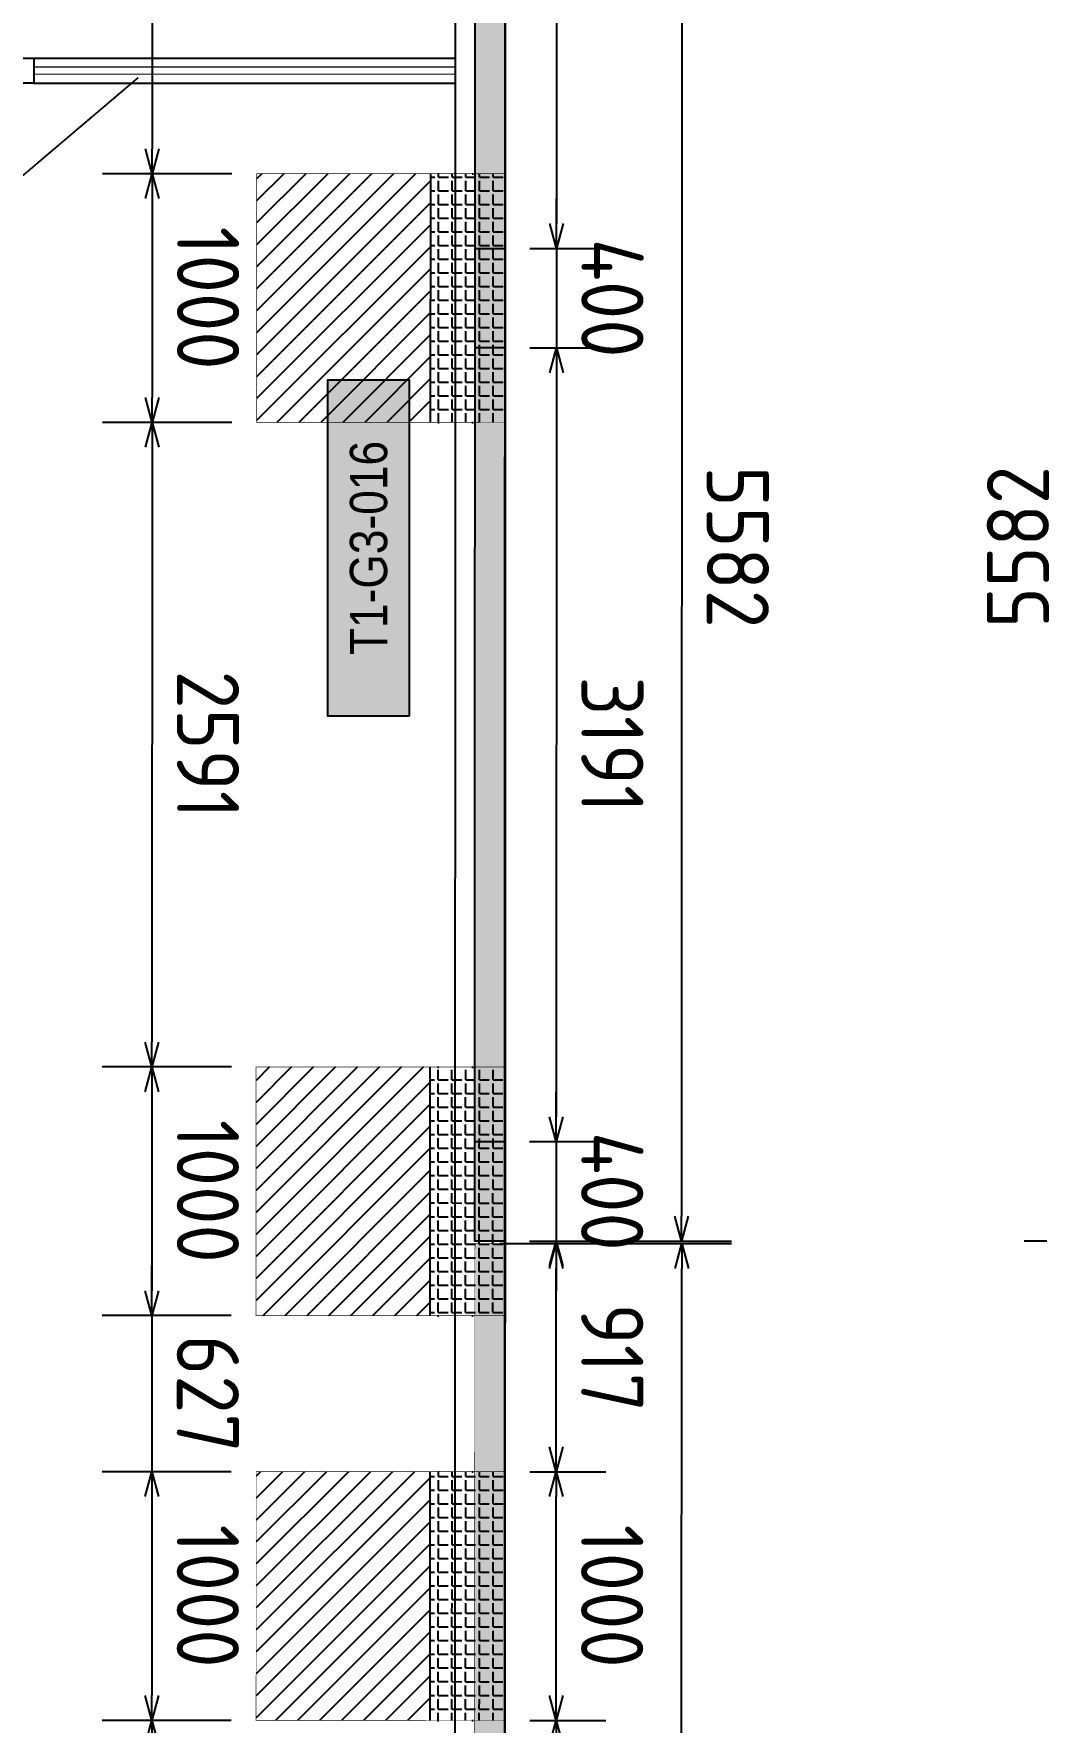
# Model space of a CAD drawing. Header units: centimetres. Extents: x -6122352 to 7132207, y -1694241 to 1947892.
# Drawn here: x 130071 to 134102, y -128561 to -121773 of the extents above; entities that cross this region are included whole.
import ezdxf
from ezdxf.enums import TextEntityAlignment as Align
from ezdxf.xclip import XClip

# ---------------------------------------------------------------- set-up
doc = ezdxf.new("R2010")
doc.units = ezdxf.units.CM
doc.header["$MEASUREMENT"] = 0
doc.header["$XCLIPFRAME"] = 2
doc.header["$PDMODE"] = 66
doc.header["$PDSIZE"] = 100
doc.linetypes.add('DASHED2', pattern=[0.375, 0.25, -0.125])
for name, color, linetype, lineweight, true_color in [('08-Compound Wall-2', 6, 'Continuous', 25, 0xff00ff), ('08-Compound Wall-3', 5, 'Continuous', 25, 0x0000ff), ('23585-XR-AR-DAMAC PLOT LIMITS$0$1-End units', 7, 'Continuous', 5, 0xf8991e), ('23585-XR-AR-DAMAC PLOT LIMITS$0$1-Open Space', 7, 'Continuous', 5, 0x90cf5a)]:
    doc.layers.add(name, color=color, linetype=linetype, lineweight=lineweight, true_color=true_color)
doc.layers.add('23585-XR-AR-END-GROUND FLOOR$0$A-LOVR-PLAN', color=251, linetype='Continuous', lineweight=9)
doc.layers.add('A-ANNO-TEXT', color=3, linetype='Continuous', lineweight=25)
for name, color, linetype in [('@MI-FOOTINGS', 7, 'Continuous'), ('@MI-REF LAYER', 7, 'Continuous'), ('@MI-TYPE-01', 30, 'Continuous'), ('@MI-TYPE-02', 6, 'Continuous'), ('B_TH_6', 7, 'Continuous'), ('PANEL-TAGS', 7, 'Continuous')]:
    doc.layers.add(name, color=color, linetype=linetype)
doc.styles.add('PANELTAG_STYLE', font='arial.ttf')
doc.styles.add('Schueco-BEMSTIL', font='isocpeur.ttf', dxfattribs={"width": 0.9})
doc.styles.get("Standard").update_dxf_attribs({"font": 'arial.ttf'})
doc.dimstyles.new('LEADER', dxfattribs={"dimtxt": 0.18, "dimasz": 0.25, "dimexe": 0.18, "dimexo": 0.0625, "dimgap": 0.09, "dimtad": 0, "dimtih": 1, "dimtoh": 1, "dimdec": 4, "dimzin": 0, "dimdsep": 46, "dimtxsty": 'Standard', "dimblk": 'DOT', "dimcen": 0.09, "dimadec": 0, "dimazin": 0, "dimtfac": 1, "dimtdec": 4, "dimtofl": 0, "dimtmove": 0, "dimatfit": 3, "dimldrblk": 'DOT', "dimfxl": 1, "dimtolj": 1, "dimtzin": 0, "dimarcsym": 0})
doc.dimstyles.new('MI- JWC-TXT-2.5 MM', dxfattribs={"dimscale": 1.5, "dimtxt": 2.5, "dimasz": 1, "dimexe": 2, "dimexo": 1, "dimgap": 1, "dimtad": 1, "dimdec": 0, "dimdsep": 46, "dimtxsty": 'Schueco-BEMSTIL', "dimblk": 'OPEN30', "dimcen": 0, "dimdle": 2, "dimclrd": 140, "dimclre": 8, "dimclrt": 40, "dimadec": 0, "dimazin": 2, "dimtfac": 1, "dimtdec": 0, "dimtix": 1, "dimtmove": 2, "dimatfit": 3, "dimldrblk": 'OPEN', "dimfxl": 2, "dimlwd": -1, "dimlwe": -1, "dimarcsym": 0})

# ---------------------------------------------------------------- blocks, each defined once
blk = doc.blocks.new('23585-XR-AR-BOUNDARY WALLS AND SETBACKS')
at = {"layer": '08-Compound Wall-2'}
for points in [[(496578.3874, 2768904.5398), (496578.5225, 2768904.6873), (496560.8281, 2768920.9017)], [(496578.3874, 2768904.5398), (496560.7667, 2768920.6867), (496554.7214, 2768914.0891), (496550.668, 2768909.6653), (496546.6146, 2768905.2415), (496542.5612, 2768900.8177), (496538.5076, 2768896.3939), (496534.4542, 2768891.9701), (496532.3262, 2768889.6477), (496530.4008, 2768887.5465), (496526.1448, 2768882.9015), (496524.287, 2768880.8739)]]:
    blk.add_lwpolyline(points, dxfattribs=at)
blk = doc.blocks.new('A$C9d9485f6')
at = {"layer": 'A-ANNO-TEXT', "rotation": 312.4881850805905}
blk.add_blockref('23585-XR-AR-BOUNDARY WALLS AND SETBACKS', (-2377088.5348, -1504219.2521), dxfattribs=at)
blk = doc.blocks.new('23585-XR-AR-DAMAC PLOT LIMITS')
at = {"layer": '23585-XR-AR-DAMAC PLOT LIMITS$0$1-End units', "color": 251, "true_color": 0x636466}
blk.add_lwpolyline([(496578.5225, 2768904.6873), (496572.3429, 2768897.9429), (496554.6477, 2768914.1567), (496560.8281, 2768920.9017)], close=True, dxfattribs=at)
at = {"layer": '23585-XR-AR-DAMAC PLOT LIMITS$0$1-Open Space', "color": 251, "true_color": 0x636466}
blk.add_lwpolyline([(496562.8545, 2768923.1131), (496580.5493, 2768906.8991), (496578.5225, 2768904.6873), (496560.8281, 2768920.9017), (496543.1323, 2768937.1145), (496545.1591, 2768939.3265)], close=True, dxfattribs=at)
blk = doc.blocks.new('A$Cf093b529')
at = {"layer": 'A-ANNO-TEXT'}
blk.add_blockref('23585-XR-AR-DAMAC PLOT LIMITS', (-495391.9901, -2768603.4419), dxfattribs=at)
blk = doc.blocks.new('XR-AR-END-SETTING OUT PLAN')
at = {"layer": '08-Compound Wall-3'}
for p, q in [((1900, 10600), (-523.3, 10600)), ((1900, 10500), (-523.3, 10500))]:
    blk.add_line(p, q, dxfattribs=at)
blk.add_lwpolyline([(1950, 10600), (1900, 10600), (1900, 10500), (1950, 10500)], close=True, dxfattribs=at)
at = {"layer": '23585-XR-AR-END-GROUND FLOOR$0$A-LOVR-PLAN'}
blk.add_lwpolyline([(1900, 10600), (1900, 10500)], dxfattribs=at)
blk.add_lwpolyline([(1900, 10535), (1900, 10565), (-523.3, 10565), (-523.3, 10535)], close=True, dxfattribs=at)
blk = doc.blocks.new('END UNIT')
at = {"xscale": 0.001, "yscale": 0.001, "zscale": 0.001}
blk.add_blockref('XR-AR-END-SETTING OUT PLAN', (-9.1502, 0), dxfattribs=at)
blk = doc.blocks.new('TH_6')
at = {"xscale": -1}
blk.add_blockref('END UNIT', (495838.3054, 2769163.9966), dxfattribs=at)
blk = doc.blocks.new('A$Ce2a03a74')
at = {"layer": 'B_TH_6', "xscale": 999.9914829579993, "yscale": 999.9914829579993, "zscale": 999.9914829579993}
blk.add_blockref('TH_6', (-495790404.5, -2769140733.3), dxfattribs=at)
blk = doc.blocks.new('23585-XR-AR-MALDIVE-2$0$TH_6')
at = {"ltscale": 10, "xscale": 0.00100002623446598, "yscale": 0.00100002623446598, "zscale": 0.00100002623446598}
blk.add_blockref('A$Ce2a03a74', (495794.6272, 2769164.3184), dxfattribs=at)
blk = doc.blocks.new('A$C3d83a01e')
at = {"color": 1, "true_color": 0xeb0000, "const_width": 0.008}
blk.add_lwpolyline([(45.1501, 0), (39.1501, 0), (33.1501, 0.0002), (27.1501, 0.0002), (21.1501, 0.0002), (15.1501, 0.0001), (9.1501, 0.0001), (0, 0.0002), (0, 24.0001), (2.8501, 24.0002), (9.1501, 24.0002), (12, 24.0002), (15.1499, 24.0002), (21.1499, 24.0002), (27.1501, 24.0001), (33.1501, 24.0001), (39.1501, 24.0002), (45.1501, 24.0002), (54.2984, 24.0001), (54.2975, 0.0002)], close=True, dxfattribs=at)
blk = doc.blocks.new('_Dot')
at = {"color": 0, "linetype": 'ByBlock', "lineweight": -2}
blk.add_line((-0.5, 0), (-1, 0), dxfattribs=at)
at = {"color": 0, "linetype": 'ByBlock', "const_width": 0.5}
blk.add_lwpolyline([(-0.25, 0, 1), (0.25, 0, 1)], format="xyb", close=True, dxfattribs=at)
blk = doc.blocks.new('A$Ce49f4eae')
at = {"color": 1, "true_color": 0xeb0000, "const_width": 0.008}
blk.add_lwpolyline([(45.1501, 0.5989), (39.1501, 0.5988), (33.1501, 0.5991), (27.1501, 0.5991), (21.1501, 0.599), (15.1501, 0.599), (9.1501, 0.5989), (0, 0.5991), (0, 24.5989), (2.8501, 24.599), (9.1501, 24.5991), (12, 24.599), (15.1499, 24.599), (21.1499, 24.599), (27.1501, 24.5989), (33.1501, 24.599), (39.1501, 24.599), (45.1501, 24.599), (54.2985, 24.599), (54.2975, 0.599)], close=True, dxfattribs=at)
blk = doc.blocks.new('_Open30')
at = {"color": 0, "linetype": 'ByBlock', "lineweight": -2}
for p, q in [((-1, 0.268), (0, 0)), ((0, 0), (-1, -0.268)), ((0, 0), (-1, 0))]:
    blk.add_line(p, q, dxfattribs=at)
blk = doc.blocks.new('*D1279')
at = {"color": 8, "transparency": 16777216}
for p, q in [((-106.8, -36571.5), (-919.3, -36571.5)), ((-107.8, -42153.3), (-919.3, -42153.3))]:
    blk.add_line(p, q, dxfattribs=at)
at = {"color": 140, "transparency": 16777216}
blk.add_line((-719.3, -42053.3), (-719.3, -36671.5), dxfattribs=at)
at = {"layer": 'Defpoints', "color": 0, "transparency": 16777216}
for p in [(-719.3, -36571.5), (-6.8, -36571.5), (-7.8, -42153.3)]:
    blk.add_point(p, dxfattribs=at)
at = {"color": 140, "transparency": 16777216, "xscale": 100, "yscale": 100, "zscale": 100}
for p, rotation in [((-719.3, -36571.5), 90), ((-719.3, -42153.3), 270)]:
    blk.add_blockref('_Open30', p, dxfattribs=dict(at, rotation=rotation))
at = {"color": 40, "transparency": 16777216, "insert": (-944.3, -39362.4), "char_height": 250, "attachment_point": 5, "rotation": 90, "style": 'Schueco-BEMSTIL'}
blk.add_mtext('5582', dxfattribs=at)
blk = doc.blocks.new('_Open')
at = {"color": 0, "linetype": 'ByBlock', "lineweight": -2}
for p, q in [((-1, 0.2), (0, 0)), ((-1, -0.2), (0, 0)), ((0, 0), (-1, 0))]:
    blk.add_line(p, q, dxfattribs=at)
blk = doc.blocks.new('T1-FOOTING')
at = {"transparency": 33554679}
h = blk.add_hatch(dxfattribs=at)
h.set_pattern_fill('ANGLE', color=256, scale=500)
h.set_pattern_definition([(0, (0, 0), (0, 137.5), [100, -37.5]), (90, (0, 0), (-137.5, 8e-15), [100, -37.5])])
h.paths.add_polyline_path([(-500, -300), (500, -300), (500, 0), (-500, 0)])
h.paths.add_polyline_path([(-499.75, -299.75), (499.75, -299.75), (499.75, -0.25), (-499.75, -0.25)], flags=16)
h = blk.add_hatch(dxfattribs=at)
h.set_pattern_fill('ANGLE', color=8, scale=200)
h.set_pattern_definition([(0, (0, 0), (0, 55), [40, -15]), (90, (0, 0), (-55, 3e-15), [40, -15])])
h.paths.add_polyline_path([(500, -300), (500, 0), (-500, 0), (-500, -300)])
h = blk.add_hatch(dxfattribs=at)
h.set_pattern_fill('ANSI31', color=8, scale=500)
h.paths.add_polyline_path([(500, -1000), (500, -300), (-500, -300), (-500, -1000)])
at = {"layer": '@MI-TYPE-01', "color": 240, "linetype": 'DASHED2', "true_color": 0xed1f24}
blk.add_line((-500, -300), (500, -300), dxfattribs=at)
at = {"layer": '@MI-TYPE-01', "color": 240, "true_color": 0xed1f24, "const_width": 2.5}
blk.add_lwpolyline([(-500, 0), (500, 0), (500, -1000), (-500, -1000)], close=True, dxfattribs=at)
blk = doc.blocks.new('*D1317')
at = {"layer": '@MI-TYPE-02', "color": 8, "transparency": 16777216}
for p, q in [((382582.8, -191426.2), (383394.5, -191426.1)), ((382583.8, -197261.2), (383395.5, -197261.1))]:
    blk.add_line(p, q, dxfattribs=at)
at = {"layer": '@MI-TYPE-02', "color": 140, "transparency": 16777216}
blk.add_line((383195.5, -197161.1), (383194.5, -191526.1), dxfattribs=at)
at = {"layer": 'Defpoints', "color": 0, "transparency": 16777216}
for p in [(382482.8, -191426.2), (383194.5, -191426.1), (382483.8, -197261.2)]:
    blk.add_point(p, dxfattribs=at)
at = {"layer": '@MI-TYPE-02', "color": 140, "transparency": 16777216, "xscale": 100, "yscale": 100, "zscale": 100}
for p, rotation in [((383194.5, -191426.1), 90.01026582106833), ((383195.5, -197261.1), 270.0102658210683)]:
    blk.add_blockref('_Open30', p, dxfattribs=dict(at, rotation=rotation))
at = {"layer": '@MI-TYPE-02', "color": 40, "transparency": 16777216, "insert": (383420, -194343.6), "char_height": 250, "attachment_point": 5, "rotation": 270.01027, "style": 'Schueco-BEMSTIL'}
blk.add_mtext('5835', dxfattribs=at)
blk = doc.blocks.new('*D1320')
at = {"layer": '@MI-TYPE-02', "color": 8, "transparency": 16777216}
for p, q in [((382584, -193343.7), (382890.5, -193343.6)), ((382583.4, -195343.7), (382890.9, -195343.6))]:
    blk.add_line(p, q, dxfattribs=at)
at = {"layer": '@MI-TYPE-02', "color": 140, "transparency": 16777216}
blk.add_line((382690.9, -195243.7), (382690.5, -193443.7), dxfattribs=at)
at = {"layer": 'Defpoints', "color": 0, "transparency": 16777216}
for p in [(382484, -193343.7), (382690.5, -193343.7), (382483.4, -195343.7)]:
    blk.add_point(p, dxfattribs=at)
at = {"layer": '@MI-TYPE-02', "color": 140, "transparency": 16777216, "xscale": 100, "yscale": 100, "zscale": 100}
for p, rotation in [((382690.5, -193343.7), 90.01026582106833), ((382690.9, -195343.7), 270.0102658210683)]:
    blk.add_blockref('_Open30', p, dxfattribs=dict(at, rotation=rotation))
at = {"layer": '@MI-TYPE-02', "color": 40, "transparency": 16777216, "insert": (382915.7, -194343.6), "char_height": 250, "attachment_point": 5, "rotation": 270.01027, "style": 'Schueco-BEMSTIL'}
blk.add_mtext('2000', dxfattribs=at)
blk = doc.blocks.new('*D1321')
at = {"layer": '@MI-TYPE-02', "color": 8, "transparency": 16777216}
for p, q in [((382583.8, -192343.7), (382890.3, -192343.6)), ((382584, -193343.7), (382890.5, -193343.6))]:
    blk.add_line(p, q, dxfattribs=at)
at = {"layer": '@MI-TYPE-02', "color": 140, "transparency": 16777216}
blk.add_line((382690.5, -193243.7), (382690.4, -192443.7), dxfattribs=at)
at = {"layer": 'Defpoints', "color": 0, "transparency": 16777216}
for p in [(382483.8, -192343.7), (382690.3, -192343.7), (382484, -193343.7)]:
    blk.add_point(p, dxfattribs=at)
at = {"layer": '@MI-TYPE-02', "color": 140, "transparency": 16777216, "xscale": 100, "yscale": 100, "zscale": 100}
for p, rotation in [((382690.3, -192343.7), 90.01026582106833), ((382690.5, -193343.7), 270.0102658210683)]:
    blk.add_blockref('_Open30', p, dxfattribs=dict(at, rotation=rotation))
at = {"layer": '@MI-TYPE-02', "color": 40, "transparency": 16777216, "insert": (382915.4, -192843.6), "char_height": 250, "attachment_point": 5, "rotation": 270.01027, "style": 'Schueco-BEMSTIL'}
blk.add_mtext('1000', dxfattribs=at)
blk = doc.blocks.new('*D1322')
at = {"layer": '@MI-TYPE-02', "color": 8, "transparency": 16777216}
for p, q in [((382462.8, -191426.2), (382890.2, -191426.2)), ((382583.8, -192343.7), (382890.3, -192343.6))]:
    blk.add_line(p, q, dxfattribs=at)
at = {"layer": '@MI-TYPE-02', "color": 140, "transparency": 16777216}
blk.add_line((382690.3, -192243.7), (382690.2, -191526.2), dxfattribs=at)
at = {"layer": 'Defpoints', "color": 0, "transparency": 16777216}
for p in [(382362.8, -191426.3), (382690.2, -191426.2), (382483.8, -192343.7)]:
    blk.add_point(p, dxfattribs=at)
at = {"layer": '@MI-TYPE-02', "color": 140, "transparency": 16777216, "xscale": 100, "yscale": 100, "zscale": 100}
for p, rotation in [((382690.2, -191426.2), 90.01026582106833), ((382690.3, -192343.7), 270.0102658210683)]:
    blk.add_blockref('_Open30', p, dxfattribs=dict(at, rotation=rotation))
at = {"layer": '@MI-TYPE-02', "color": 40, "transparency": 16777216, "insert": (382915.3, -191884.9), "char_height": 250, "attachment_point": 5, "rotation": 270.01027, "style": 'Schueco-BEMSTIL'}
blk.add_mtext('917', dxfattribs=at)
blk = doc.blocks.new('RCC COPING')
at = {"layer": '@MI-TYPE-01', "transparency": 33554679}
h = blk.add_hatch(color=8, dxfattribs=at)
h.dxf.hatch_style = 1
h.paths.add_polyline_path([(60, 200), (-60, 200), (-60, -200), (60, -200)])
at = {"layer": '@MI-TYPE-01', "color": 30}
blk.add_lwpolyline([(-60, 200), (60, 200), (60, -200), (-60, -200)], close=True, dxfattribs=at)
blk = doc.blocks.new('31309MM')
at = {"layer": '@MI-TYPE-01', "transparency": 33554679}
h = blk.add_hatch(color=30, dxfattribs=at)
h.dxf.hatch_style = 1
h.paths.add_polyline_path([(0, 120), (5581.9, 120), (5581.9, 0), (0, 0)])
h.paths.add_polyline_path([(5591.9, 0), (12764, 0), (12764, 120), (5591.9, 120)])
h.paths.add_polyline_path([(12774, 120), (18355.6, 120), (18355.6, -0.2), (12774, -0.2)])
h.paths.add_polyline_path([(18365.7, -0.2), (23537.4, -0.2), (23537.4, 120), (18365.7, 120)])
h.paths.add_polyline_path([(23547.4, 120), (30719.5, 120), (30719.5, 0), (23547.4, 0)])
h.paths.add_polyline_path([(30729.5, 0), (36309.3, 0), (36309.3, 120), (30729.5, 120)])
at = {"layer": '@MI-TYPE-01', "color": 30}
blk.add_lwpolyline([(0, 120), (5581.9, 120), (5581.9, 0), (0, 0)], close=True, dxfattribs=at)
at = {"layer": '@MI-TYPE-01', "color": 240, "true_color": 0xed1f24, "rotation": 89.95700707059105}
for p in [(200, 60), (3791.3, 60)]:
    blk.add_blockref('RCC COPING', p, dxfattribs=at)
blk = doc.blocks.new('A$Ceca04276')
at = {"layer": '@MI-TYPE-01', "color": 30, "rotation": 89.98971944707202}
blk.add_blockref('31309MM', (0.5, 9.9), dxfattribs=at)
blk = doc.blocks.new('*D1388')
at = {"layer": '@MI-TYPE-02', "color": 8, "transparency": 16777216}
for p, q in [((98.1, 11426.8), (909.6, 11427)), ((99.1, 5845), (910.6, 5845.1))]:
    blk.add_line(p, q, dxfattribs=at)
at = {"layer": '@MI-TYPE-02', "color": 140, "transparency": 16777216}
blk.add_line((709.6, 11326.9), (710.6, 5945.1), dxfattribs=at)
at = {"layer": 'Defpoints', "color": 0, "transparency": 16777216}
for p in [(-1.9, 11426.8), (-0.9, 5844.9), (710.6, 5845.1)]:
    blk.add_point(p, dxfattribs=at)
at = {"layer": '@MI-TYPE-02', "color": 140, "transparency": 16777216, "xscale": 100, "yscale": 100, "zscale": 100}
for p, rotation in [((709.6, 11426.9), 90.01026582106833), ((710.6, 5845.1), 270.0102658210683)]:
    blk.add_blockref('_Open30', p, dxfattribs=dict(at, rotation=rotation))
at = {"layer": '@MI-TYPE-02', "color": 40, "transparency": 16777216, "insert": (935.1, 8636), "char_height": 250, "attachment_point": 5, "rotation": 270.01027, "style": 'Schueco-BEMSTIL'}
blk.add_mtext('5582', dxfattribs=at)
blk = doc.blocks.new('*D1398')
at = {"layer": '@MI-TYPE-02', "color": 8, "transparency": 16777216}
for p, q in [((-23.1, 18608.9), (404, 18609)), ((98.4, 9836.2), (405.6, 9836.2))]:
    blk.add_line(p, q, dxfattribs=at)
at = {"layer": '@MI-TYPE-02', "color": 140, "transparency": 16777216}
blk.add_line((204, 18509), (205.5, 9936.2), dxfattribs=at)
at = {"layer": 'Defpoints', "color": 0, "transparency": 16777216}
for p in [(-123.1, 18608.9), (-1.6, 9836.2), (205.6, 9836.2)]:
    blk.add_point(p, dxfattribs=at)
at = {"layer": '@MI-TYPE-02', "color": 140, "transparency": 16777216, "xscale": 100, "yscale": 100, "zscale": 100}
for p, rotation in [((204, 18609), 90.01026582106833), ((205.6, 9836.2), 270.0102658210683)]:
    blk.add_blockref('_Open30', p, dxfattribs=dict(at, rotation=rotation))
at = {"layer": '@MI-TYPE-02', "color": 40, "transparency": 16777216, "insert": (429.8, 14222.6), "char_height": 250, "attachment_point": 5, "rotation": 270.01027, "style": 'Schueco-BEMSTIL'}
blk.add_mtext('8773', dxfattribs=at)
blk = doc.blocks.new('*D1399')
at = {"layer": '@MI-TYPE-02', "color": 140, "transparency": 16777216}
for p, q in [((205.5, 9936.2), (205.5, 10036.2)), ((205.6, 9836.2), (205.6, 9436.2)), ((205.7, 9336.2), (205.7, 9236.2))]:
    blk.add_line(p, q, dxfattribs=at)
at = {"layer": '@MI-TYPE-02', "color": 8, "transparency": 16777216}
for p, q in [((98.4, 9836.2), (405.6, 9836.2)), ((98.3, 9436.2), (405.6, 9436.2))]:
    blk.add_line(p, q, dxfattribs=at)
at = {"layer": 'Defpoints', "color": 0, "transparency": 16777216}
for p in [(-1.6, 9836.2), (-1.7, 9436.2), (205.6, 9436.2)]:
    blk.add_point(p, dxfattribs=at)
at = {"layer": '@MI-TYPE-02', "color": 140, "transparency": 16777216, "xscale": 100, "yscale": 100, "zscale": 100}
for p, rotation in [((205.6, 9836.2), 270.0102658210683), ((205.6, 9436.2), 90.01026582106833)]:
    blk.add_blockref('_Open30', p, dxfattribs=dict(at, rotation=rotation))
at = {"layer": '@MI-TYPE-02', "color": 40, "transparency": 16777216, "insert": (430.6, 9636.2), "char_height": 250, "attachment_point": 5, "rotation": 270.01027, "style": 'Schueco-BEMSTIL'}
blk.add_mtext('400', dxfattribs=at)
blk = doc.blocks.new('*D1400')
at = {"layer": '@MI-TYPE-02', "color": 8, "transparency": 16777216}
for p, q in [((98.3, 9436.2), (405.6, 9436.2)), ((99.2, 6245), (406.2, 6245))]:
    blk.add_line(p, q, dxfattribs=at)
at = {"layer": '@MI-TYPE-02', "color": 140, "transparency": 16777216}
blk.add_line((205.7, 9336.2), (206.2, 6345), dxfattribs=at)
at = {"layer": 'Defpoints', "color": 0, "transparency": 16777216}
for p in [(-1.7, 9436.2), (-0.8, 6244.9), (206.2, 6245)]:
    blk.add_point(p, dxfattribs=at)
at = {"layer": '@MI-TYPE-02', "color": 140, "transparency": 16777216, "xscale": 100, "yscale": 100, "zscale": 100}
for p, rotation in [((205.6, 9436.2), 90.01026582106833), ((206.2, 6245), 270.0102658210683)]:
    blk.add_blockref('_Open30', p, dxfattribs=dict(at, rotation=rotation))
at = {"layer": '@MI-TYPE-02', "color": 40, "transparency": 16777216, "insert": (430.9, 7840.6), "char_height": 250, "attachment_point": 5, "rotation": 270.01027, "style": 'Schueco-BEMSTIL'}
blk.add_mtext('3191', dxfattribs=at)
blk = doc.blocks.new('*D1401')
at = {"layer": '@MI-TYPE-02', "color": 140, "transparency": 16777216}
for p, q in [((206.2, 6345), (206.2, 6445)), ((206.2, 6245), (206.3, 5845)), ((206.3, 5745), (206.3, 5645))]:
    blk.add_line(p, q, dxfattribs=at)
at = {"layer": '@MI-TYPE-02', "color": 8, "transparency": 16777216}
for p, q in [((99.2, 6245), (406.2, 6245)), ((99.1, 5845), (406.3, 5845))]:
    blk.add_line(p, q, dxfattribs=at)
at = {"layer": 'Defpoints', "color": 0, "transparency": 16777216}
for p in [(-0.8, 6244.9), (-0.9, 5844.9), (206.3, 5845)]:
    blk.add_point(p, dxfattribs=at)
at = {"layer": '@MI-TYPE-02', "color": 140, "transparency": 16777216, "xscale": 100, "yscale": 100, "zscale": 100}
for p, rotation in [((206.2, 6245), 270.0102658210683), ((206.3, 5845), 90.01026582106833)]:
    blk.add_blockref('_Open30', p, dxfattribs=dict(at, rotation=rotation))
at = {"layer": '@MI-TYPE-02', "color": 40, "transparency": 16777216, "insert": (431.2, 6045), "char_height": 250, "attachment_point": 5, "rotation": 270.01027, "style": 'Schueco-BEMSTIL'}
blk.add_mtext('400', dxfattribs=at)
blk = doc.blocks.new('*D1424')
at = {"layer": '@MI-TYPE-02', "color": 8, "transparency": 16777216}
for p, q in [((-1102.1, 12727.1), (-1620.9, 12727)), ((-1100.3, 10136), (-1620.5, 10135.9))]:
    blk.add_line(p, q, dxfattribs=at)
at = {"layer": '@MI-TYPE-02', "color": 140, "transparency": 16777216}
blk.add_line((-1420.9, 12627), (-1420.5, 10235.9), dxfattribs=at)
at = {"layer": 'Defpoints', "color": 0, "transparency": 16777216}
for p in [(-1002.1, 12727.1), (-1420.5, 10135.9), (-1000.3, 10136)]:
    blk.add_point(p, dxfattribs=at)
at = {"layer": '@MI-TYPE-02', "color": 140, "transparency": 16777216, "xscale": 100, "yscale": 100, "zscale": 100}
for p, rotation in [((-1420.9, 12727), 90.01026582106819), ((-1420.5, 10135.9), 270.0102658210682)]:
    blk.add_blockref('_Open30', p, dxfattribs=dict(at, rotation=rotation))
at = {"layer": '@MI-TYPE-02', "color": 40, "transparency": 16777216, "insert": (-1195.7, 11431.5), "char_height": 250, "attachment_point": 5, "rotation": 270.01027, "style": 'Schueco-BEMSTIL'}
blk.add_mtext('2591', dxfattribs=at)
blk = doc.blocks.new('*D1425')
at = {"layer": '@MI-TYPE-02', "color": 8, "transparency": 16777216}
for p, q in [((-1100.3, 10136), (-1620.5, 10135.9)), ((-1100.2, 9136), (-1620.3, 9135.9))]:
    blk.add_line(p, q, dxfattribs=at)
at = {"layer": '@MI-TYPE-02', "color": 140, "transparency": 16777216}
blk.add_line((-1420.5, 10035.9), (-1420.3, 9235.9), dxfattribs=at)
at = {"layer": 'Defpoints', "color": 0, "transparency": 16777216}
for p in [(-1000.3, 10136), (-1420.3, 9135.9), (-1000.2, 9136)]:
    blk.add_point(p, dxfattribs=at)
at = {"layer": '@MI-TYPE-02', "color": 140, "transparency": 16777216, "xscale": 100, "yscale": 100, "zscale": 100}
for p, rotation in [((-1420.5, 10135.9), 90.01026582106819), ((-1420.3, 9135.9), 270.0102658210682)]:
    blk.add_blockref('_Open30', p, dxfattribs=dict(at, rotation=rotation))
at = {"layer": '@MI-TYPE-02', "color": 40, "transparency": 16777216, "insert": (-1195.4, 9636), "char_height": 250, "attachment_point": 5, "rotation": 270.01027, "style": 'Schueco-BEMSTIL'}
blk.add_mtext('1000', dxfattribs=at)
blk = doc.blocks.new('*D1426')
at = {"layer": '@MI-TYPE-02', "color": 8, "transparency": 16777216}
for p, q in [((-1100.2, 9136), (-1620.3, 9135.9)), ((-1099.7, 6544.8), (-1619.8, 6544.7))]:
    blk.add_line(p, q, dxfattribs=at)
at = {"layer": '@MI-TYPE-02', "color": 140, "transparency": 16777216}
blk.add_line((-1420.3, 9035.9), (-1419.8, 6644.7), dxfattribs=at)
at = {"layer": 'Defpoints', "color": 0, "transparency": 16777216}
for p in [(-1000.2, 9136), (-1419.8, 6544.7), (-999.7, 6544.8)]:
    blk.add_point(p, dxfattribs=at)
at = {"layer": '@MI-TYPE-02', "color": 140, "transparency": 16777216, "xscale": 100, "yscale": 100, "zscale": 100}
for p, rotation in [((-1420.3, 9135.9), 90.01026582106819), ((-1419.8, 6544.7), 270.0102658210682)]:
    blk.add_blockref('_Open30', p, dxfattribs=dict(at, rotation=rotation))
at = {"layer": '@MI-TYPE-02', "color": 40, "transparency": 16777216, "insert": (-1195.1, 7840.3), "char_height": 250, "attachment_point": 5, "rotation": 270.01027, "style": 'Schueco-BEMSTIL'}
blk.add_mtext('2591', dxfattribs=at)
blk = doc.blocks.new('*D1427')
at = {"layer": '@MI-TYPE-02', "color": 8, "transparency": 16777216}
for p, q in [((-1099.7, 6544.8), (-1619.8, 6544.7)), ((-1100.8, 5544.8), (-1619.6, 5544.7))]:
    blk.add_line(p, q, dxfattribs=at)
at = {"layer": '@MI-TYPE-02', "color": 140, "transparency": 16777216}
blk.add_line((-1419.8, 6444.7), (-1419.7, 5644.7), dxfattribs=at)
at = {"layer": 'Defpoints', "color": 0, "transparency": 16777216}
for p in [(-999.7, 6544.8), (-1419.6, 5544.7), (-1000.8, 5544.8)]:
    blk.add_point(p, dxfattribs=at)
at = {"layer": '@MI-TYPE-02', "color": 140, "transparency": 16777216, "xscale": 100, "yscale": 100, "zscale": 100}
for p, rotation in [((-1419.8, 6544.7), 90.01026582106819), ((-1419.6, 5544.7), 270.0102658210682)]:
    blk.add_blockref('_Open30', p, dxfattribs=dict(at, rotation=rotation))
at = {"layer": '@MI-TYPE-02', "color": 40, "transparency": 16777216, "insert": (-1194.7, 6044.7), "char_height": 250, "attachment_point": 5, "rotation": 270.01027, "style": 'Schueco-BEMSTIL'}
blk.add_mtext('1000', dxfattribs=at)
blk = doc.blocks.new('*D1428')
at = {"layer": '@MI-TYPE-02', "color": 140, "transparency": 16777216}
for p, q in [((-1419.7, 5644.7), (-1419.7, 5744.7)), ((-1419.6, 5544.7), (-1419.5, 4917.3)), ((-1419.5, 4817.3), (-1419.5, 4717.3))]:
    blk.add_line(p, q, dxfattribs=at)
at = {"layer": '@MI-TYPE-02', "color": 8, "transparency": 16777216}
for p, q in [((-1100.8, 5544.8), (-1619.6, 5544.7)), ((-1100, 4917.3), (-1619.5, 4917.2))]:
    blk.add_line(p, q, dxfattribs=at)
at = {"layer": 'Defpoints', "color": 0, "transparency": 16777216}
for p in [(-1000.8, 5544.8), (-1419.5, 4917.3), (-1000, 4917.4)]:
    blk.add_point(p, dxfattribs=at)
at = {"layer": '@MI-TYPE-02', "color": 140, "transparency": 16777216, "xscale": 100, "yscale": 100, "zscale": 100}
for p, rotation in [((-1419.6, 5544.7), 270.0102658210682), ((-1419.5, 4917.3), 90.01026582106819)]:
    blk.add_blockref('_Open30', p, dxfattribs=dict(at, rotation=rotation))
at = {"layer": '@MI-TYPE-02', "color": 40, "transparency": 16777216, "insert": (-1194.6, 5231), "char_height": 250, "attachment_point": 5, "rotation": 270.01027, "style": 'Schueco-BEMSTIL'}
blk.add_mtext('627', dxfattribs=at)
blk = doc.blocks.new('*D1429')
at = {"layer": '@MI-TYPE-02', "color": 8, "transparency": 16777216}
for p, q in [((-1100, 4917.3), (-1619.5, 4917.2)), ((-1099.8, 3917.3), (-1619.4, 3917.2))]:
    blk.add_line(p, q, dxfattribs=at)
at = {"layer": '@MI-TYPE-02', "color": 140, "transparency": 16777216}
blk.add_line((-1419.5, 4817.3), (-1419.4, 4017.3), dxfattribs=at)
at = {"layer": 'Defpoints', "color": 0, "transparency": 16777216}
for p in [(-1000, 4917.4), (-1419.4, 3917.3), (-999.8, 3917.4)]:
    blk.add_point(p, dxfattribs=at)
at = {"layer": '@MI-TYPE-02', "color": 140, "transparency": 16777216, "xscale": 100, "yscale": 100, "zscale": 100}
for p, rotation in [((-1419.5, 4917.3), 90.01026582106819), ((-1419.4, 3917.3), 270.0102658210682)]:
    blk.add_blockref('_Open30', p, dxfattribs=dict(at, rotation=rotation))
at = {"layer": '@MI-TYPE-02', "color": 40, "transparency": 16777216, "insert": (-1194.4, 4417.3), "char_height": 250, "attachment_point": 5, "rotation": 270.01027, "style": 'Schueco-BEMSTIL'}
blk.add_mtext('1000', dxfattribs=at)
blk = doc.blocks.new('*D1430')
at = {"layer": '@MI-TYPE-02', "color": 8, "transparency": 16777216}
for p, q in [((-1099.8, 3917.3), (-1619.4, 3917.2)), ((-1099.5, 1917.3), (-1619, 1917.2))]:
    blk.add_line(p, q, dxfattribs=at)
at = {"layer": '@MI-TYPE-02', "color": 140, "transparency": 16777216}
blk.add_line((-1419.3, 3817.3), (-1419, 2017.3), dxfattribs=at)
at = {"layer": 'Defpoints', "color": 0, "transparency": 16777216}
for p in [(-999.8, 3917.4), (-1419, 1917.3), (-999.5, 1917.4)]:
    blk.add_point(p, dxfattribs=at)
at = {"layer": '@MI-TYPE-02', "color": 140, "transparency": 16777216, "xscale": 100, "yscale": 100, "zscale": 100}
for p, rotation in [((-1419.4, 3917.3), 90.01026582106819), ((-1419, 1917.3), 270.0102658210682)]:
    blk.add_blockref('_Open30', p, dxfattribs=dict(at, rotation=rotation))
at = {"layer": '@MI-TYPE-02', "color": 40, "transparency": 16777216, "insert": (-1194.2, 2917.3), "char_height": 250, "attachment_point": 5, "rotation": 270.01027, "style": 'Schueco-BEMSTIL'}
blk.add_mtext('2000', dxfattribs=at)
blk = doc.blocks.new('PANELTAG')
at = {"layer": 'PANEL-TAGS', "color": 1}
blk.add_lwpolyline([(-13.5, -3.3), (13.5, -3.3), (13.5, 3.3), (-13.5, 3.3)], close=True, dxfattribs=at)
at = {"layer": 'PANEL-TAGS', "color": 40, "true_color": 0xffd700}
blk.add_solid([(-13.5, -3.3), (13.5, -3.3), (-13.5, 3.3), (13.5, 3.3)], dxfattribs=at)
at = {"layer": 'PANEL-TAGS', "color": 5, "style": 'PANELTAG_STYLE', "width": 0.85}
blk.add_attdef('TAGNO', text='', height=3, dxfattribs=at).set_placement((0, 0), align=Align.MIDDLE)
blk = doc.blocks.new('T1-PARTITION PLAN')
dim = blk.add_linear_dim(base=(-719.3, -36571.5), p1=(-7.8, -42153.3), p2=(-6.8, -36571.5), angle=90, dimstyle='MI- JWC-TXT-2.5 MM')
dim.commit()
dim.dimension.update_dxf_attribs({"geometry": '*D1279', "text_midpoint": (-944.3, -39362.4)})
blk = doc.blocks.new('T1-PARTITON 2')
at = {"layer": '@MI-TYPE-02'}
h = blk.add_hatch(color=256, dxfattribs=at)
h.dxf.hatch_style = 1
h.paths.add_polyline_path([(-1, 5835), (0, 0), (-120, 0), (-121, 5835)])
at = {"layer": '@MI-TYPE-02', "const_width": 2.5}
blk.add_lwpolyline([(-1, 5835), (0, 0), (-120, 0), (-121, 5835)], close=True, dxfattribs=at)
at = {"layer": '@MI-FOOTINGS', "color": 240, "true_color": 0xed1f24, "xscale": -1}
for p, rotation in [((-0.2, 9636.2), 270.0100462352146), ((-0.9, 6044.9), 270.0100462352146), ((0.1, 4417.5), 270.0102658218726)]:
    blk.add_blockref('T1-FOOTING', p, dxfattribs=dict(at, rotation=rotation))
at = {"layer": '@MI-TYPE-02', "rotation": 0.02048826124247522}
blk.add_blockref('A$Ceca04276', (-1.3, 5835), dxfattribs=at)
at = {"layer": '@MI-TYPE-02'}
for base, p1, p2, picture, middle in [((205.6, 9836.2), (-123.1, 18608.9), (-1.6, 9836.2), '*D1398', (429.8, 14222.6)), ((-1420.5, 10135.9), (-1002.1, 12727.1), (-1000.3, 10136), '*D1424', (-1195.7, 11431.5)), ((710.6, 5845.1), (-1.9, 11426.8), (-0.9, 5844.9), '*D1388', (935.1, 8636)), ((-1420.3, 9135.9), (-1000.3, 10136), (-1000.2, 9136), '*D1425', (-1195.4, 9636)), ((205.6, 9436.2), (-1.6, 9836.2), (-1.7, 9436.2), '*D1399', (430.6, 9636.2)), ((206.2, 6245), (-1.7, 9436.2), (-0.8, 6244.9), '*D1400', (430.9, 7840.6)), ((-1419.8, 6544.7), (-1000.2, 9136), (-999.7, 6544.8), '*D1426', (-1195.1, 7840.3)), ((-1419.6, 5544.7), (-999.7, 6544.8), (-1000.8, 5544.8), '*D1427', (-1194.7, 6044.7)), ((206.3, 5845), (-0.8, 6244.9), (-0.9, 5844.9), '*D1401', (431.2, 6045)), ((-1419.5, 4917.3), (-1000.8, 5544.8), (-1000, 4917.4), '*D1428', (-1194.6, 5231)), ((-1419.4, 3917.3), (-1000, 4917.4), (-999.8, 3917.4), '*D1429', (-1194.4, 4417.3)), ((-1419, 1917.3), (-999.8, 3917.4), (-999.5, 1917.4), '*D1430', (-1194.2, 2917.3))]:
    dim = blk.add_linear_dim(base=base, p1=p1, p2=p2, angle=90.01027, dimstyle='MI- JWC-TXT-2.5 MM', dxfattribs=at)
    dim.commit()
    dim.dimension.update_dxf_attribs({"geometry": picture, "text_midpoint": middle})
for base, p1, p2, picture, middle, set_off in [((206.3504, 5835.0371), (-0.0086, 4917.5367), (-121.0455, 5834.9784), '*D1322', (431.4326, 5376.3457), (-382483.8231, 197261.2344)), ((710.7, 5835.1), (0, 0), (-1, 5835), '*D1317', (936.2, 2917.7), (-382483.8, 197261.2)), ((206.5, 4917.6), (0.2, 3917.5), (0, 4917.5), '*D1321', (431.6, 4417.6), (-382483.8, 197261.2)), ((206.7, 3917.6), (-0.4, 1917.5), (0.2, 3917.5), '*D1320', (431.9, 2917.6), (-382483.8, 197261.2))]:
    dim = blk.add_linear_dim(base=base, p1=p1, p2=p2, angle=90.01027, dimstyle='MI- JWC-TXT-2.5 MM', dxfattribs=at)
    dim.commit()
    dim.dimension.update_dxf_attribs({"geometry": picture, "text_midpoint": middle, "insert": set_off})

msp = doc.modelspace()

# ---------------------------------------------------------------- block references
at = {"layer": '@MI-REF LAYER', "xscale": 1000, "yscale": 1000, "zscale": 1000}
msp.add_blockref('A$C9d9485f6', (-23958.95046, 48155.57226), dxfattribs=at)
at = {"layer": '@MI-TYPE-01'}
msp.add_blockref('T1-PARTITION PLAN', (134972.7249, -84473.54866), dxfattribs=at)

# ---------------------------------------------------------------- next in the draw order: block references
at = {"layer": '@MI-REF LAYER'}
ref = msp.add_blockref('23585-XR-AR-MALDIVE-2$0$TH_6', (-496208326.75748, -2769208174.62717), dxfattribs=dict(at, xscale=1000, yscale=1000, zscale=1000, rotation=359.9898026799146))
XClip(ref).set_block_clipping_path([(495793.2153109959, 2769187.9362808168), (495793.2149762735, 2769163.9962983076), (495847.2527617854, 2769163.9963486344), (495847.2530682934, 2769187.9363225577), (495838.3004571754, 2769187.9363762513), (495832.3004524545, 2769187.9363386966), (495826.3004476223, 2769187.9363010433), (495820.3004380227, 2769187.936263551), (495814.3003051635, 2769187.9363737656), (495808.3002954731, 2769187.9363360275), (495805.1553202597, 2769187.9363550907), (495802.3004406337, 2769187.9364336496), (495796.0054077078, 2769187.9363346901)])

# ---------------------------------------------------------------- next in the draw order: block references
at = {"layer": '@MI-REF LAYER', "xscale": 1000, "yscale": 1000, "zscale": 1000, "rotation": 312.4882903633292}
msp.add_blockref('A$Cf093b529', (-891608.73293, 539022.72011), dxfattribs=at)
at = {"layer": '@MI-REF LAYER', "color": 10, "xscale": 1000, "yscale": 1000, "zscale": 1000}
for name, p, rotation in [('A$C3d83a01e', (77667.27747, -132461.9846), 359.989802679316), ('A$Ce49f4eae', (77667.54764, -133060.83267), 359.9898026783844)]:
    msp.add_blockref(name, p, dxfattribs=dict(at, rotation=rotation))
at = {"layer": '@MI-TYPE-01', "rotation": 359.977467402098}
msp.add_blockref('T1-PARTITON 2', (131963.16234, -132471.7878), dxfattribs=at)
at = {"layer": 'PANEL-TAGS'}
ref = msp.add_blockref('PANELTAG', (131416.92737, -123840.22701), dxfattribs=dict(at, xscale=50.00000000000001, yscale=50.00000000000001, zscale=50.00000000000001, rotation=90.00000000000001))
ref.add_attrib('TAGNO', 'T1-G3-016', dxfattribs={"color": 5, "height": 150, "rotation": 90, "style": 'PANELTAG_STYLE', "width": 0.85}).set_placement((131416.92737, -123840.22701), align=Align.MIDDLE_CENTER)

# ---------------------------------------------------------------- next in the draw order: leaders
at = {"linetype": 'DASHED2'}
msp.add_leader([(130489.15242, -121950.68559, 157.46104), (127780.29564, -124248.81441, 157.46104)], dimstyle='LEADER', dxfattribs=at)

doc.saveas('drawing.dxf')
